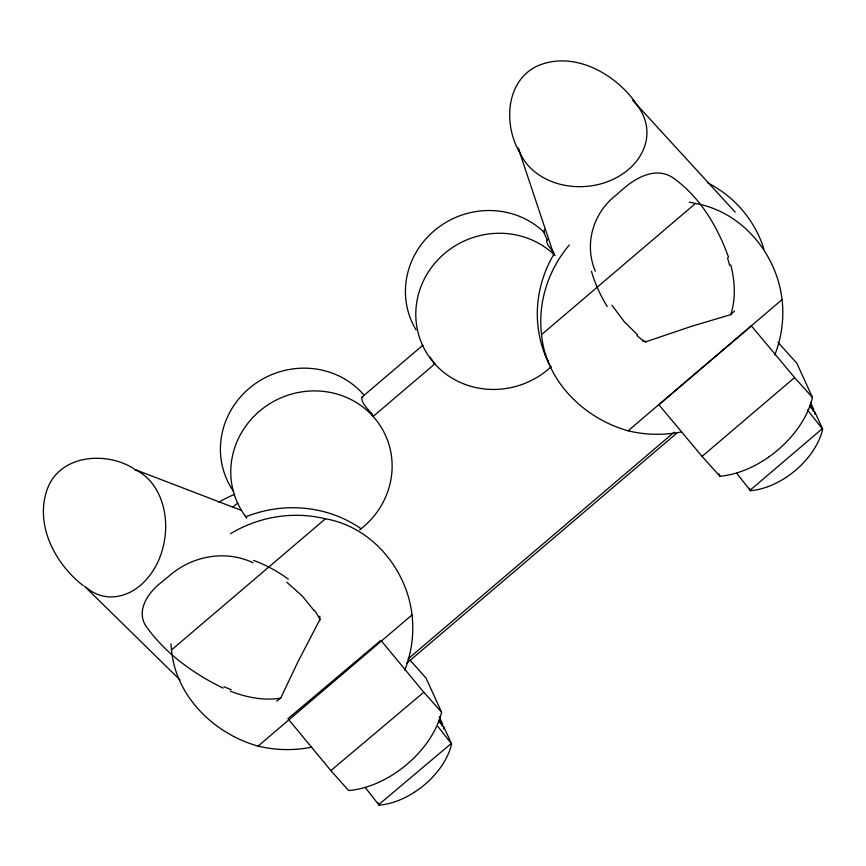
<?xml version="1.0" encoding="UTF-8"?>
<svg xmlns="http://www.w3.org/2000/svg" width="866" height="866" viewBox="0 0 866 866"><rect width="100%" height="100%" fill="white"/><g stroke="black" fill="none" stroke-linecap="round" stroke-linejoin="round"><path stroke-width="1.3" d="M319.911 616.181L319.641 620.088L297.893 661.905L280.692 698.137L276.73 701.092M778.004 342.33L796.904 363.33L812.46 397.451C808.389 414.37 798.549 429.395 786.588 441.812A121.381 115.503 -24.5 0 1 768.597 457.14M813.163 411.198L813.65 409.347L810.5 402.43M814.538 414.197L815.014 412.346L809.623 406.349M815.014 412.346L822.7 429.2C819.788 441.368 812.99 452.29 804.676 461.513A94.307 89.739 -24.5 0 1 785.884 477.523M441.584 712.209C437.417 729.107 427.49 744.089 415.464 756.44A121.381 115.503 -24.5 0 1 397.386 771.682C382.934 781.641 366.253 788.98 348.641 790.561L330.877 770.599L287.956 718.683L380.888 640.331L423.81 692.248L441.584 712.209L426.029 678.089L409.932 660M442.104 726.011L442.591 724.16L439.235 716.788M443.468 729.01L443.966 727.159L438.607 721.14M443.966 727.159L451.641 744.013C448.664 756.17 441.801 767.06 433.444 776.239A94.307 89.739 -24.5 0 1 414.554 792.163M642.68 341.15L646.534 341.55L691.847 326.222L730.752 314.65C735.959 298.543 734.953 281.049 730.752 264.834M730.752 314.65L734.487 311.056M232.911 507.086L237.923 502.81M434.256 362.724L434.797 363.915L373.127 416.459C370.183 410.224 361.317 404.563 361.793 397.267L422.922 345.177M311.641 747.196A122.019 116.109 -24.5 0 1 258.079 746.102C214.346 733.946 175.744 696.513 171.5 649.955L325.432 518.788C371.763 526.842 406.814 569.103 412.01 614.947A122.019 116.109 -24.5 0 1 404.758 670.241M681.672 431.896A122.019 116.109 -24.5 0 1 628.11 430.803C584.388 418.646 545.775 381.213 541.531 334.655L695.474 203.488C741.805 211.542 776.856 253.803 782.041 299.647A122.019 116.109 -24.5 0 1 774.799 354.941M258.079 746.102L412.01 614.947M628.11 430.803L782.041 299.647M408.016 658.983L674.235 432.134M406.76 663.215L677.093 432.87M702.066 456.414L794.577 377.587L751.396 325.887L658.885 404.714L702.066 456.414L719.949 476.278C737.54 474.6 754.167 467.185 768.564 457.172M785.808 477.588C775.211 484.462 763.173 489.517 750.508 490.708L750.086 490.232L822.267 428.724L807.426 409.899M330.877 770.599L423.81 692.248M414.489 792.217C403.848 799.037 391.789 804.038 379.124 805.163L378.691 804.676L451.218 743.537L437.925 726.487M361.793 397.267L362.843 397.158M280.692 698.137C263.686 700.886 246.269 697.39 230.399 691.176M547.723 239.481C543.837 242.805 552.335 249.527 553.926 253.143M241.484 510.431L134.208 469.264C157.709 479.569 167.181 507.671 165.493 531.713A77.161 69.031 -82.8 0 1 162.018 551.025C155.404 573.822 136.622 596.522 111.227 596.934A47.424 42.434 -82.8 0 1 96.602 593.989L92.229 591.846L84.5 586.25L180.117 680.016M253.143 562.803C225.063 549.412 191.213 556.026 168.405 576.604A61.951 23.663 -38.3 0 0 161.974 581.898C147.902 592.366 134.284 612.23 147.718 628.532C166.878 654.588 194.222 674.04 223.082 688.091M133.396 468.387C105.414 450.959 59.353 454.802 47.1 489.636C34.672 525.088 55.175 563.95 83.244 585.654M286.819 582.212L302.407 596.154L314.066 610.573M637.603 334.893L624.364 321.827L611.905 305.211M544.822 229.317A122.019 116.109 -24.5 0 0 543.426 231.623L544.281 232.434M551.209 248.683L554.651 255.189M632.667 100.348C639.66 107.092 644.65 115.957 646.339 125.57A47.424 44.285 -17.6 0 1 646.047 141.234C640.429 166.694 615.098 182.813 590.482 185.941A77.161 72.04 -17.6 0 1 570.965 186.212C548.903 183.982 525.857 171.122 518.626 149.093M634.778 102.491L735.18 212.116M794.577 377.587L812.46 397.451M810.056 405.342L813.65 409.347M439.019 720.144L442.591 724.16M736.717 473.247L750.086 490.232M365.409 787.638L378.691 804.676M635.536 102.61C614.373 73.166 573.671 50.52 537.71 65.827C505.625 80.603 503.46 124.152 519.254 151.745M246.55 517.716L245.175 515.367M434.797 363.915L431.452 359.087M430.792 358.069L430.164 357.084M749.415 488.305L750.508 490.708M718.845 473.843L719.949 476.278M543.426 231.623L547.323 240.153M544.941 354.313L546.24 357.16M546.89 358.578L548.178 361.425M371.546 412.995L373.127 416.459M378.02 802.75L379.124 805.163M728.577 257.375C717.752 227.076 700.28 197.307 673.716 178.32C656.655 165.915 635.763 177.508 622.21 189.751A61.951 23.663 -38.3 0 0 615.997 195.218C593.026 212.863 583.879 244.385 595.332 271.231M518.204 147.934L552.865 251.746M707.576 182.78A122.019 116.109 -24.5 0 1 763.92 249.105M541.531 334.655A122.019 116.109 -24.5 0 1 569.265 245.046M689.249 202.146A122.019 116.109 -24.5 0 1 695.474 203.488M550.776 367.108A122.019 116.109 -24.5 0 1 553.796 254.366M415.994 329.773A81.339 77.41 -24.5 0 1 437.98 227.715A81.339 77.41 -24.5 0 1 544.541 232.694M551.209 366.708A81.339 77.41 -24.5 0 1 437.471 366.729A81.339 77.41 -24.5 0 1 441.14 256.563A81.339 77.41 -24.5 0 1 554.911 255.438M218.557 502.258A122.019 116.109 -24.5 0 1 234.61 494.378M171.5 649.955A122.019 116.109 -24.5 0 1 170.948 643.784M230.464 533.727A122.019 116.109 -24.5 0 1 325.432 518.788M245.825 516.785A122.019 116.109 -24.5 0 1 361.111 528.725M246.767 517.998A81.339 77.41 -24.5 0 1 263.232 408.189A81.339 77.41 -24.5 0 1 376.136 420.021A81.339 77.41 -24.5 0 1 359.682 529.83M233.582 491.455A81.339 77.41 -24.5 0 1 253.868 384.688A81.339 77.41 -24.5 0 1 364.294 395.47M314.466 610.259A92.846 86.838 -67.5 0 1 320.182 619.764M253.662 560.454A164.951 139.101 80.6 0 1 288.346 579.181M231.211 689.693A134.825 110.328 4.1 0 1 223.98 686.684M645.874 342.351A92.846 82.844 5.3 0 1 636.9 335.543M607.185 306.51A164.951 123.567 24.9 0 1 591.467 271.296M727.494 257.873A134.825 118.177 -72.1 0 1 729.594 265.288"/></g></svg>
